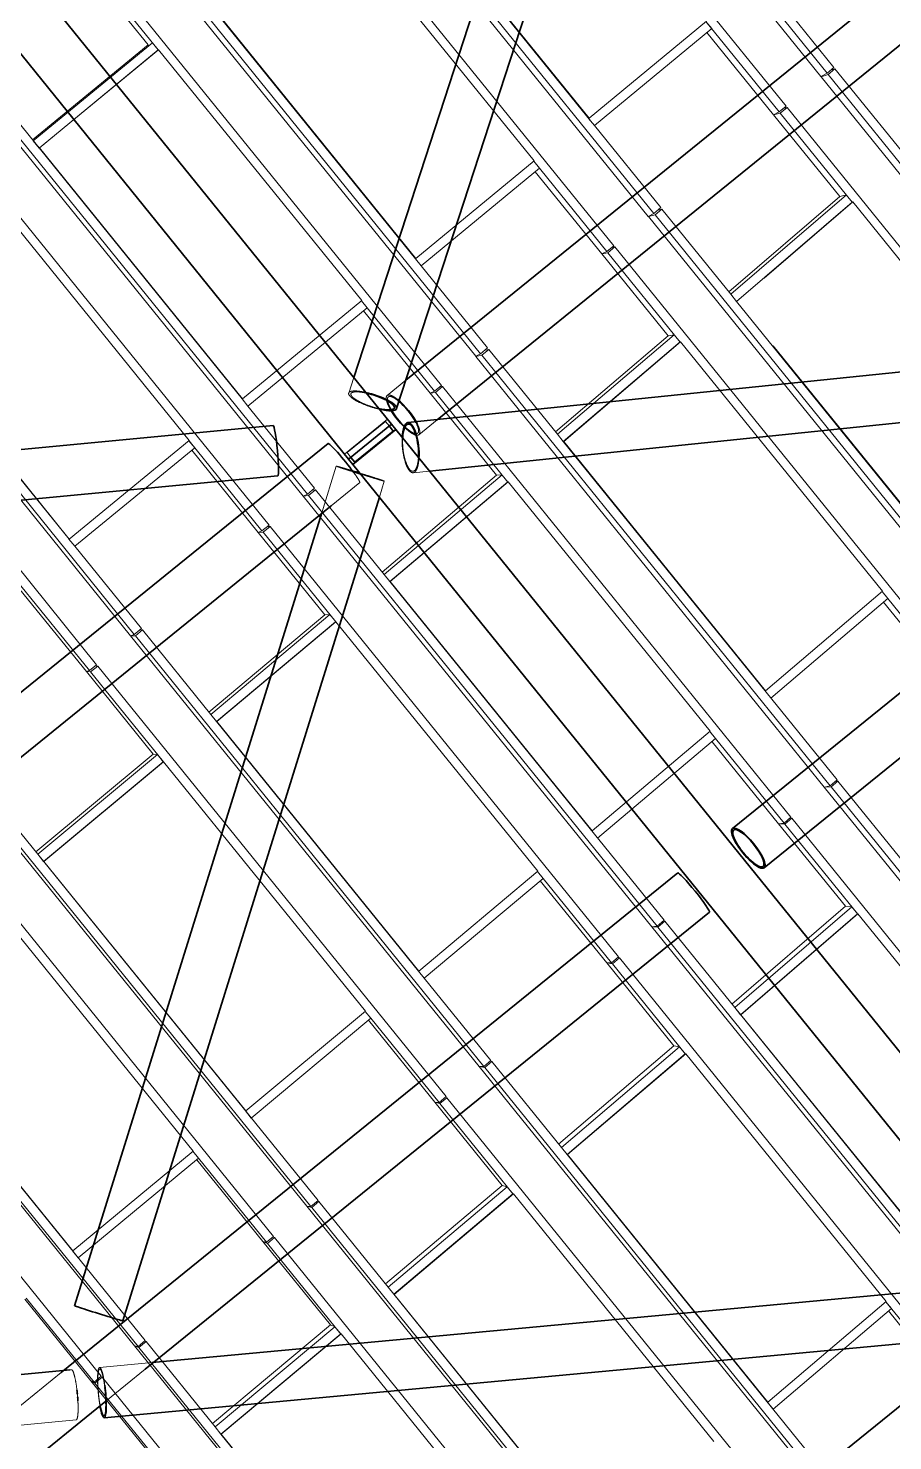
# Model space of a CAD drawing. Header units: millimetres. Extents: x 834681283 to 835686922, y 817551134 to 819407044.
# Drawn here: x 835582955 to 835587639, y 818159200 to 818166849 of the extents above; entities that cross this region are included whole.
import ezdxf

# ---------------------------------------------------------------- set-up
doc = ezdxf.new("R2010")
doc.units = ezdxf.units.MM
doc.header["$LTSCALE"] = 1200
doc.header["$MEASUREMENT"] = 0
doc.linetypes.add('P01-MAGP-P-RF$0$P01_MS_01_N1-FloorPlan-PART2OFUPPERROOFSETTINGOUT$0$BH DASHED2', pattern=[3, 2, -1])
doc.linetypes.add('P01-MAGP-P-RF$0$PHANTOM', pattern=[2.5, 1.25, -0.25, 0.25, -0.25, 0.25, -0.25])
for name, color, linetype, lineweight in [('P01-MAGP-P-RF$0$MMH053__', 253, 'P01-MAGP-P-RF$0$PHANTOM', 40), ('P01-MAGP-P-RF$0$P01_MS_01_N1-FloorPlan-PART2OFUPPERROOFSETTINGOUT$0$S-BEAM', 253, 'Continuous', 35), ('P01-MAGP-P-RF$0$P01_MS_01_N1-FloorPlan-PART2OFUPPERROOFSETTINGOUT$0$S-BEAM-HIDN', 253, 'P01-MAGP-P-RF$0$P01_MS_01_N1-FloorPlan-PART2OFUPPERROOFSETTINGOUT$0$BH DASHED2', 18), ('P01-MAGP-P-RF$0$ROOF MESH HALF TONE$0$A-GLAZ', 253, 'Continuous', 9), ('P01-MAGP-P-RF$0$ROOF MESH HALF TONE$0$A-MASS', 253, 'Continuous', 9)]:
    doc.layers.add(name, color=color, linetype=linetype, lineweight=lineweight)

# ---------------------------------------------------------------- blocks, each defined once
blk = doc.blocks.new('P01-MAGP-P-RF$0$P01_MS_01_N1-FloorPlan-PART2OFUPPERROOFSETTINGOUT$0$Circular Hollow Sections - CHS273x12_5_PSB101-8477646-PART 2 OF  UPPER ROOF SETTING OUT')
at = {"layer": 'P01-MAGP-P-RF$0$P01_MS_01_N1-FloorPlan-PART2OFUPPERROOFSETTINGOUT$0$S-BEAM'}
for p, q in [((54815.1, 49333.6), (50407.4, 49221.5)), ((50414.3, 48948.6), (54822.1, 49060.7))]:
    blk.add_line(p, q, dxfattribs=at)
for centre, major_axis, start_param, end_param in [((54818.6, 49197.2), (-3.5, 136.5), 3.141593, 6.283185), ((50410.8, 49085), (-3.5, 136.5), 0, 3.141593), ((50410.8, 49085), (-3.2, 124), 0, 3.141593), ((50410.8, 49085), (-3.5, 136.5), 3.141593, 6.283185), ((50410.8, 49085), (-3.2, 124), 3.141593, 6.283185)]:
    blk.add_ellipse(centre, major_axis=major_axis, ratio=0.076023, start_param=start_param, end_param=end_param, dxfattribs=at)
blk = doc.blocks.new('P01-MAGP-P-RF$0$P01_MS_01_N1-FloorPlan-PART2OFUPPERROOFSETTINGOUT$0$Circular Hollow Sections - CHS273x16_PSB98-8450862-PART 2 OF  UPPER ROOF SETTING OUT')
at = {"layer": 'P01-MAGP-P-RF$0$P01_MS_01_N1-FloorPlan-PART2OFUPPERROOFSETTINGOUT$0$S-BEAM'}
for p, q in [((55104.7, 49216.1), (48037.2, 44267.4)), ((48193.8, 44043.7), (55098.2, 48878.3))]:
    blk.add_line(p, q, dxfattribs=at)
blk.add_ellipse((55183, 49104.3), major_axis=(-78.3, 111.8), ratio=0.079195, start_param=4.163943, end_param=6.283185, dxfattribs=at)
at = {"layer": 'P01-MAGP-P-RF$0$P01_MS_01_N1-FloorPlan-PART2OFUPPERROOFSETTINGOUT$0$S-BEAM-HIDN'}
blk.add_line((55098.3, 48878.3), (55261.3, 48992.5), dxfattribs=at)
blk.add_ellipse((55183, 49104.3), major_axis=(-78.3, 111.8), ratio=0.079195, start_param=3.141593, end_param=4.163578, dxfattribs=at)
blk = doc.blocks.new('P01-MAGP-P-RF$0$P01_MS_01_N1-FloorPlan-PART2OFUPPERROOFSETTINGOUT$0$Circular Hollow Sections - CHS273x16_PSB98-8451929-PART 2 OF  UPPER ROOF SETTING OUT')
at = {"layer": 'P01-MAGP-P-RF$0$P01_MS_01_N1-FloorPlan-PART2OFUPPERROOFSETTINGOUT$0$S-BEAM'}
for p, q in [((62229.5, 54204.9), (55549.6, 49527.6)), ((55703.9, 49302.4), (62386.1, 53981.3))]:
    blk.add_line(p, q, dxfattribs=at)
for major_axis, start_param, end_param in [((-78.3, 111.8), 4.051151, 5.368345), ((-72.6, 103.6), 4.051348, 5.368582), ((-78.3, 111.8), 1.122116, 1.975524), ((-72.6, 103.6), 1.101215, 2.000221), ((-72.6, 103.6), 2.705646, 2.827433), ((-78.3, 111.8), 2.694607, 2.778688)]:
    blk.add_ellipse((55520.8, 49340.8), major_axis=major_axis, ratio=0.283925, start_param=start_param, end_param=end_param, dxfattribs=at)
at = {"layer": 'P01-MAGP-P-RF$0$P01_MS_01_N1-FloorPlan-PART2OFUPPERROOFSETTINGOUT$0$S-BEAM-HIDN'}
for p, q in [((55549.6, 49527.6), (55442.5, 49452.6)), ((55599.1, 49229), (55703.9, 49302.4))]:
    blk.add_line(p, q, dxfattribs=at)
for major_axis, start_param, end_param in [((-78.3, 111.8), 0, 1.121751), ((-72.6, 103.6), 0, 1.100821), ((-78.3, 111.8), 5.368709, 6.283185), ((-72.6, 103.6), 5.368975, 6.283185), ((-78.3, 111.8), 1.975889, 2.694242), ((-72.6, 103.6), 2.000614, 2.705252), ((-72.6, 103.6), 3.141593, 4.050954), ((-78.3, 111.8), 3.141593, 4.050786), ((-72.6, 103.6), 2.827433, 3.141593), ((-78.3, 111.8), 2.779052, 3.141593)]:
    blk.add_ellipse((55520.8, 49340.8), major_axis=major_axis, ratio=0.283925, start_param=start_param, end_param=end_param, dxfattribs=at)
blk = doc.blocks.new('P01-MAGP-P-RF$0$P01_MS_01_N1-FloorPlan-PART2OFUPPERROOFSETTINGOUT$0$Circular Hollow Sections - CHS273x10_PSB97-8450861-PART 2 OF  UPPER ROOF SETTING OUT')
at = {"layer": 'P01-MAGP-P-RF$0$P01_MS_01_N1-FloorPlan-PART2OFUPPERROOFSETTINGOUT$0$S-BEAM'}
blk.add_line((58307.1, 44133.8), (51728.5, 39527.4), dxfattribs=at)
blk = doc.blocks.new('P01-MAGP-P-RF$0$P01_MS_01_N1-FloorPlan-PART2OFUPPERROOFSETTINGOUT$0$Circular Hollow Sections - CHS273x8_PSB100-8476938-PART 2 OF  UPPER ROOF SETTING OUT')
at = {"layer": 'P01-MAGP-P-RF$0$P01_MS_01_N1-FloorPlan-PART2OFUPPERROOFSETTINGOUT$0$S-BEAM'}
blk.add_line((53359.6, 44309.4), (48436.4, 44194.7), dxfattribs=at)
for start_param, end_param in [(4.723054, 4.880209), (4.462225, 4.621205)]:
    blk.add_ellipse((53371.8, 44173.2), major_axis=(-3.2, 136.5), ratio=0.143293, start_param=start_param, end_param=end_param, dxfattribs=at)
at = {"layer": 'P01-MAGP-P-RF$0$P01_MS_01_N1-FloorPlan-PART2OFUPPERROOFSETTINGOUT$0$S-BEAM-HIDN'}
for p, q in [((53368.6, 44309.6), (53359.7, 44309.4)), ((52978.3, 44027.4), (53375, 44036.7))]:
    blk.add_line(p, q, dxfattribs=at)
for start_param, end_param in [(4.880574, 6.283185), (3.141593, 4.461861), (4.621569, 4.722689)]:
    blk.add_ellipse((53371.8, 44173.2), major_axis=(-3.2, 136.5), ratio=0.143293, start_param=start_param, end_param=end_param, dxfattribs=at)
blk = doc.blocks.new('P01-MAGP-P-RF$0$P01_MS_01_N1-FloorPlan-PART2OFUPPERROOFSETTINGOUT$0$Circular Hollow Sections - CHS273x10_PSB97-8450650-PART 2 OF  UPPER ROOF SETTING OUT')
at = {"layer": 'P01-MAGP-P-RF$0$P01_MS_01_N1-FloorPlan-PART2OFUPPERROOFSETTINGOUT$0$S-BEAM'}
for p, q in [((56832.6, 46763.7), (53311.8, 44298.4)), ((53767.7, 44284.3), (56989.2, 46540)), ((49904.9, 41579.5), (53542.8, 44126.9))]:
    blk.add_line(p, q, dxfattribs=at)
blk.add_ellipse((56910.9, 46651.9), major_axis=(-78.3, 111.8), ratio=0.081121, start_param=3.141593, end_param=6.283185, dxfattribs=at)
at = {"layer": 'P01-MAGP-P-RF$0$P01_MS_01_N1-FloorPlan-PART2OFUPPERROOFSETTINGOUT$0$S-BEAM-HIDN'}
for p, q in [((53311.8, 44298.4), (52929.5, 44030.6)), ((53542.9, 44126.9), (53767.7, 44284.3))]:
    blk.add_line(p, q, dxfattribs=at)
blk = doc.blocks.new('P01-MAGP-P-RF$0$P01_MS_01_N1-FloorPlan-PART2OFUPPERROOFSETTINGOUT$0$Circular Hollow Sections - CHS273x10_PSB97-8451983-PART 2 OF  UPPER ROOF SETTING OUT')
at = {"layer": 'P01-MAGP-P-RF$0$P01_MS_01_N1-FloorPlan-PART2OFUPPERROOFSETTINGOUT$0$S-BEAM'}
for p, q in [((60897.6, 49610), (57145.1, 46982.4)), ((57301.6, 46758.8), (60938.8, 49305.6))]:
    blk.add_line(p, q, dxfattribs=at)
for major_axis, start_param, end_param in [((-78.3, 111.8), 0, 3.141593), ((-72.6, 103.6), 0, 3.141593), ((-78.3, 111.8), 3.141593, 6.283185), ((-72.6, 103.6), 3.141593, 6.283185)]:
    blk.add_ellipse((57223.3, 46870.6), major_axis=major_axis, ratio=0.28417, start_param=start_param, end_param=end_param, dxfattribs=at)
blk = doc.blocks.new('P01-MAGP-P-RF$0$P01_MS_01_N1-FloorPlan-PART2OFUPPERROOFSETTINGOUT$0$Circular Hollow Sections - CHS273x8_PSB100-8483154-PART 2 OF  UPPER ROOF SETTING OUT')
at = {"layer": 'P01-MAGP-P-RF$0$P01_MS_01_N1-FloorPlan-PART2OFUPPERROOFSETTINGOUT$0$S-BEAM'}
for p, q in [((60227.1, 49452.6), (55544.9, 49298.5)), ((55642.6, 49028.6), (60236.1, 49179.8))]:
    blk.add_line(p, q, dxfattribs=at)
for major_axis, start_param, end_param in [((-4.5, 136.4), 0, 1.113717), ((-4.2, 128.4), 0, 1.114038), ((-4.5, 136.4), 4.250792, 6.283185), ((-4.2, 128.4), 4.250858, 6.283185)]:
    blk.add_ellipse((55549.4, 49162.1), major_axis=major_axis, ratio=0.322384, start_param=start_param, end_param=end_param, dxfattribs=at)
at = {"layer": 'P01-MAGP-P-RF$0$P01_MS_01_N1-FloorPlan-PART2OFUPPERROOFSETTINGOUT$0$S-BEAM-HIDN'}
blk.add_line((55553.9, 49025.7), (55642.6, 49028.6), dxfattribs=at)
for major_axis, start_param, end_param in [((-4.5, 136.4), 1.114081, 3.141593), ((-4.2, 128.4), 1.114426, 3.141593), ((-4.2, 128.4), 3.141593, 4.250471), ((-4.5, 136.4), 3.141593, 4.250427)]:
    blk.add_ellipse((55549.4, 49162.1), major_axis=major_axis, ratio=0.322384, start_param=start_param, end_param=end_param, dxfattribs=at)
blk = doc.blocks.new('P01-MAGP-P-RF$0$P01_MS_01_N1-FloorPlan-PART2OFUPPERROOFSETTINGOUT$0$Circular Hollow Sections - CHS273x12_5_PSB101-8482878-PART 2 OF  UPPER ROOF SETTING OUT')
at = {"layer": 'P01-MAGP-P-RF$0$P01_MS_01_N1-FloorPlan-PART2OFUPPERROOFSETTINGOUT$0$S-BEAM'}
for p, q in [((56989.9, 53814.6), (55268.8, 49562.5)), ((55488.7, 49378.1), (57242.9, 53712.2))]:
    blk.add_line(p, q, dxfattribs=at)
for centre, major_axis, start_param, end_param in [((57116.4, 53763.4), (-126.5, 51.2), 3.141593, 6.283185), ((55362.1, 49429.3), (-126.5, 51.2), 3.141593, 5.08466), ((55362.1, 49429.3), (-114.9, 46.5), 3.141593, 5.085587), ((55362.1, 49429.3), (-114.9, 46.5), 1.942709, 3.141593), ((55362.1, 49429.3), (-126.5, 51.2), 1.941902, 3.141593)]:
    blk.add_ellipse(centre, major_axis=major_axis, ratio=0.253074, start_param=start_param, end_param=end_param, dxfattribs=at)
at = {"layer": 'P01-MAGP-P-RF$0$P01_MS_01_N1-FloorPlan-PART2OFUPPERROOFSETTINGOUT$0$S-BEAM-HIDN'}
blk.add_line((55268.8, 49562.4), (55235.6, 49480.5), dxfattribs=at)
for major_axis, start_param, end_param in [((-126.5, 51.2), 5.085025, 6.283185), ((-114.9, 46.5), 5.085989, 6.283185), ((-126.5, 51.2), 0, 1.941537), ((-114.9, 46.5), 0, 1.942308)]:
    blk.add_ellipse((55362.1, 49429.3), major_axis=major_axis, ratio=0.253074, start_param=start_param, end_param=end_param, dxfattribs=at)
blk = doc.blocks.new('P01-MAGP-P-RF$0$P01_MS_01_N1-FloorPlan-PART2OFUPPERROOFSETTINGOUT$0$Circular Hollow Sections - CHS273x8_PSB100-8476592-PART 2 OF  UPPER ROOF SETTING OUT')
at = {"layer": 'P01-MAGP-P-RF$0$P01_MS_01_N1-FloorPlan-PART2OFUPPERROOFSETTINGOUT$0$S-BEAM'}
for p, q in [((53663.7, 44554.4), (55361.9, 48906.5)), ((55044.5, 48844.2), (53409.4, 44653.6))]:
    blk.add_line(p, q, dxfattribs=at)
for centre, major_axis, start_param, end_param in [((55267.8, 49040.8), (-127.2, 49.6), 4.730959, 5.049983), ((55267.8, 49040.8), (-119.7, 46.7), 4.731285, 5.070413), ((55267.8, 49040.8), (-127.2, 49.6), 1.268016, 1.591415), ((55267.8, 49040.8), (-119.7, 46.7), 1.256637, 1.591889), ((53536.6, 44604), (-127.2, 49.6), 0, 3.141593)]:
    blk.add_ellipse(centre, major_axis=major_axis, ratio=0.01315, start_param=start_param, end_param=end_param, dxfattribs=at)
at = {"layer": 'P01-MAGP-P-RF$0$P01_MS_01_N1-FloorPlan-PART2OFUPPERROOFSETTINGOUT$0$S-BEAM-HIDN'}
for p, q in [((55140.6, 49090.4), (55044.5, 48844.2)), ((55361.9, 48906.5), (55394.9, 48991.2))]:
    blk.add_line(p, q, dxfattribs=at)
for major_axis, start_param, end_param in [((-127.2, 49.6), 0, 1.267652), ((-127.2, 49.6), 5.050348, 6.283185), ((-119.7, 46.7), 0, 1.256637), ((-119.7, 46.7), 5.070801, 6.283185), ((-127.2, 49.6), 3.141593, 4.730595), ((-119.7, 46.7), 3.141593, 4.730897), ((-119.7, 46.7), 1.592277, 3.141593), ((-127.2, 49.6), 1.591779, 3.141593)]:
    blk.add_ellipse((55267.8, 49040.8), major_axis=major_axis, ratio=0.01315, start_param=start_param, end_param=end_param, dxfattribs=at)
blk = doc.blocks.new('P01-MAGP-P-RF$0$P01_MS_01_N1-FloorPlan-PART2OFUPPERROOFSETTINGOUT$0$Circular Hollow Sections - CHS273x8_PSB100-8476622-PART 2 OF  UPPER ROOF SETTING OUT')
at = {"layer": 'P01-MAGP-P-RF$0$P01_MS_01_N1-FloorPlan-PART2OFUPPERROOFSETTINGOUT$0$S-BEAM'}
for p, q in [((58292, 44419.9), (53807.4, 44317.3)), ((53527.6, 44037.9), (58298.2, 44147))]:
    blk.add_line(p, q, dxfattribs=at)
for major_axis, start_param, end_param in [((-3.1, 136.5), 3.141593, 4.997942), ((-2.9, 128.5), 3.141593, 4.922862), ((-3.1, 136.5), 2.121168, 3.141593), ((-2.9, 128.5), 2.14928, 3.141593)]:
    blk.add_ellipse((53524.4, 44174.3), major_axis=major_axis, ratio=0.146552, start_param=start_param, end_param=end_param, dxfattribs=at)
at = {"layer": 'P01-MAGP-P-RF$0$P01_MS_01_N1-FloorPlan-PART2OFUPPERROOFSETTINGOUT$0$S-BEAM-HIDN'}
blk.add_line((53807.3, 44317.3), (53521.3, 44310.8), dxfattribs=at)
for major_axis, start_param, end_param in [((-3.1, 136.5), 0, 2.120803), ((-2.9, 128.5), 0, 2.148892), ((-3.1, 136.5), 4.998307, 6.283185), ((-2.9, 128.5), 4.923249, 6.283185)]:
    blk.add_ellipse((53524.4, 44174.3), major_axis=major_axis, ratio=0.146552, start_param=start_param, end_param=end_param, dxfattribs=at)
blk = doc.blocks.new('P01-MAGP-P-RF$0$P01_MS_01_N1-FloorPlan-PART2OFUPPERROOFSETTINGOUT$0$_Square Hollow Sections - SHS200x200x10_PSB84-8476246-PART 2 OF  UPPER ROOF SETTING OUT')
at = {"layer": 'P01-MAGP-P-RF$0$P01_MS_01_N1-FloorPlan-PART2OFUPPERROOFSETTINGOUT$0$S-BEAM'}
for p, q in [((58618, 44150.7), (56881.4, 39682.7)), ((58622, 44161), (58618, 44150.7)), ((58618, 44150.7), (58719.6, 44111.2)), ((58708.2, 44127.5), (58622, 44161)), ((58627.5, 44147.6), (58631.1, 44156.9)), ((58719, 44112), (58627.5, 44147.6)), ((58631.1, 44156.9), (58708.7, 44126.7)), ((57067.8, 39610.2), (58782.4, 44021.6)), ((57067.8, 39610.2), (56881.4, 39682.7))]:
    blk.add_line(p, q, dxfattribs=at)
at = {"layer": 'P01-MAGP-P-RF$0$P01_MS_01_N1-FloorPlan-PART2OFUPPERROOFSETTINGOUT$0$S-BEAM-HIDN'}
for p, q in [((58808.4, 44088.6), (58708.2, 44127.5)), ((58708.8, 44126.7), (58798.9, 44091.7)), ((58795.3, 44082.4), (58719.1, 44112)), ((58719.6, 44111.2), (58804.4, 44078.3)), ((58782.4, 44021.6), (58804.4, 44078.3)), ((58798.9, 44091.7), (58795.3, 44082.4)), ((58804.4, 44078.3), (58808.4, 44088.6))]:
    blk.add_line(p, q, dxfattribs=at)
blk = doc.blocks.new('P01-MAGP-P-RF$0$ROOF MESH HALF TONE')
at = {"layer": 'P01-MAGP-P-RF$0$ROOF MESH HALF TONE$0$A-GLAZ', "lineweight": 5}
for p, q in [((56187.1, 53468.9), (57907.4, 51011.3)), ((57941.8, 51028.3), (56221.4, 53485.9)), ((57980.9, 51056.4), (56260.5, 53513.9)), ((57707.4, 50865.3), (55986.4, 53322.7)), ((55201.1, 52778.6), (56921.6, 50321.1)), ((56952.8, 50335.6), (55232.3, 52793.1)), ((56653, 50848.3), (55271.7, 52821.4)), ((56723.8, 50176.3), (55002.9, 52633.7)), ((56638.5, 50874.1), (55635.9, 52306.3)), ((54215.3, 52088.4), (55935.8, 49630.9)), ((55963.6, 49642.9), (54243.1, 52100.3)), ((55646.7, 50180.7), (54282.8, 52128.8)), ((55322.3, 52096.9), (56325.1, 50664.8)), ((55739.7, 49487), (54018.9, 51944.4)), ((54283.1, 51437.6), (53954.7, 51906.6)), ((54336.2, 51405.5), (53978.8, 51915.9)), ((55649.1, 50181.7), (54646.4, 51613.9)), ((53229.8, 51398.4), (54950.4, 48940.9)), ((54974.5, 48950.2), (53253.9, 51407.7)), ((54657.6, 49488.6), (53294, 51436.2)), ((54283.1, 51437.6), (53622.5, 50966.9)), ((53626.3, 50961.7), (54307.3, 51446.9)), ((53654.9, 50920.7), (54335.9, 51406)), ((54335.9, 51406), (53654.9, 50920.7)), ((53657, 50921.5), (54337.9, 51406.8)), ((54335.9, 51406), (54307.3, 51446.9)), ((54335.9, 51406), (54337.9, 51406.8)), ((54337.9, 51406.8), (55340.7, 49974.7)), ((57309.1, 51354.6), (56638.5, 50874.1)), ((57335, 51312.4), (57306.6, 51352.8)), ((57668, 50837), (57306.7, 51352.9)), ((54755.2, 48797.4), (53034.4, 51254.9)), ((56664.4, 50831.9), (57335, 51312.4)), ((57636.9, 50822.4), (57307.5, 51292.7)), ((57907.4, 51011.3), (57941.8, 51028.3)), ((57947.5, 51019), (57907.9, 51010.3)), ((57941.8, 51028.3), (57980.9, 51056.4)), ((57986, 51047.9), (57947.5, 51019)), ((59668.1, 48561.6), (57947.5, 51019)), ((57961.6, 51042.6), (57986, 51047.9)), ((59352.4, 49096.5), (57986, 51047.9)), ((53626.3, 50961.7), (53654.9, 50920.7)), ((57907.9, 51010.3), (57912.6, 51013.9)), ((57907.9, 51010.3), (59628.5, 48552.9)), ((53657, 50921.5), (53654.9, 50920.7)), ((54659.6, 49489.4), (53657, 50921.5)), ((56635.8, 50872.8), (56664.4, 50831.9)), ((56638.5, 50874.1), (56635.9, 50872.9)), ((57668, 50837), (57707.4, 50865.3)), ((56992.2, 50363.9), (56664.5, 50831.9)), ((57636.9, 50822.4), (57668, 50837)), ((57673.5, 50828.9), (57637, 50822.5)), ((57963.6, 50356.1), (57637, 50822.5)), ((57712.4, 50857.9), (57673.5, 50828.9)), ((58029.4, 50320.6), (57673.5, 50828.9)), ((57692.2, 50854.4), (57712.4, 50857.9)), ((59433.1, 48400.4), (57712.4, 50857.9)), ((53985.9, 48257.9), (52265.3, 50715.4)), ((53668.9, 48796.9), (52305.6, 50744)), ((53353.3, 50716.4), (54356, 49284.4)), ((52244.7, 50708.7), (53965.3, 48251.3)), ((56325.1, 50664.8), (55649.1, 50181.7)), ((56351.3, 50622.9), (56323, 50663.3)), ((56684.1, 50147.9), (56323.1, 50663.4)), ((53770.5, 48107.8), (52049.8, 50565.2)), ((55675.3, 50139.7), (56351.3, 50622.9)), ((56656.3, 50135.9), (56327.3, 50605.7)), ((56921.6, 50321.1), (56952.8, 50335.6)), ((56952.8, 50335.6), (56992.2, 50363.9)), ((56997.4, 50355.6), (56958.5, 50326.6)), ((56975.2, 50351.7), (56997.4, 50355.6)), ((57337.5, 49869.8), (56997.4, 50355.6)), ((57963.6, 50356.1), (57328, 49883.5)), ((57337.5, 49869.8), (58000, 50362.5)), ((58000, 50362.5), (57963.6, 50356.1)), ((56958.5, 50326.6), (56922, 50320.2)), ((56922, 50320.2), (56925.6, 50322.9)), ((56922, 50320.2), (58642.7, 47862.8)), ((58679.2, 47869.1), (56958.5, 50326.6)), ((57366, 49829.2), (58028.5, 50321.8)), ((58028.5, 50321.8), (57366, 49829.2)), ((57523.7, 49944.6), (58031.7, 50322.3)), ((58028.5, 50321.8), (58031.7, 50322.3)), ((58031.7, 50322.3), (59028.7, 48898.4)), ((53670.6, 48797.5), (52668, 50229.5)), ((55649.1, 50181.7), (55646.7, 50180.7)), ((55646.7, 50180.7), (55675.3, 50139.7)), ((56684.1, 50147.9), (56723.8, 50176.3)), ((56003.4, 49671.3), (55675.4, 50139.8)), ((56656.3, 50135.9), (56684.1, 50147.9)), ((56689.5, 50139.8), (56656.4, 50135.9)), ((56983.8, 49668.3), (56656.4, 50135.9)), ((56728.9, 50168.8), (56689.5, 50139.8)), ((57046.2, 49630.3), (56689.5, 50139.8)), ((56710.3, 50166.7), (56728.9, 50168.8)), ((58449.5, 47711.4), (56728.9, 50168.8)), ((55340.7, 49974.7), (54659.6, 49489.4)), ((55367.3, 49933), (55338.9, 49973.5)), ((55699.7, 49458.4), (55339, 49973.5)), ((54686.2, 49447.7), (55367.3, 49933)), ((55675.5, 49449.1), (55346.9, 49918.5)), ((57337.5, 49869.8), (57366, 49829.2)), ((57369.2, 49829.7), (57366, 49829.2)), ((58718.2, 47898.1), (57366, 49829.2)), ((57366, 49829.2), (58363.1, 48405.3)), ((55935.8, 49630.9), (55963.6, 49642.9)), ((55963.6, 49642.9), (56003.4, 49671.3)), ((56008.6, 49663.2), (55969.3, 49634.1)), ((55988.7, 49660.8), (56008.6, 49663.2)), ((56347.9, 49178.6), (56008.6, 49663.2)), ((56983.8, 49668.3), (56338.4, 49192.2)), ((56347.9, 49178.6), (57016.9, 49672.2)), ((57016.9, 49672.2), (56983.8, 49668.3)), ((55969.3, 49634.1), (55936.2, 49630.2)), ((55936.2, 49630.2), (55938.9, 49632.2)), ((55936.2, 49630.2), (57657, 47172.7)), ((57690.1, 47176.6), (55969.3, 49634.1)), ((56376.4, 49137.9), (57045.4, 49631.5)), ((57045.4, 49631.5), (56376.4, 49137.9)), ((56379.3, 49138.3), (57048.3, 49631.8)), ((57045.4, 49631.5), (57048.3, 49631.8)), ((57048.3, 49631.8), (58045.3, 48207.9)), ((58366.2, 48405.8), (57547, 49575.8)), ((54657.5, 49488.6), (54686.2, 49447.7)), ((54659.6, 49489.4), (54657.6, 49488.6)), ((55699.7, 49458.4), (55739.7, 49487)), ((55014.6, 48978.7), (54686.2, 49447.7)), ((55675.5, 49449.1), (55699.7, 49458.4)), ((55705.1, 49450.4), (55675.6, 49449.1)), ((56003.9, 48980.3), (55675.6, 49449.1)), ((55744.9, 49479.5), (55705.1, 49450.4)), ((56062.7, 48939.7), (55705.1, 49450.4)), ((55728.2, 49478.8), (55744.9, 49479.5)), ((57465.5, 47022.1), (55744.9, 49479.5)), ((54356, 49284.4), (53670.6, 48797.5)), ((54382.9, 49242.9), (54354.5, 49283.4)), ((54714.9, 48768.8), (54354.6, 49283.4)), ((53697.5, 48756), (54382.9, 49242.9)), ((54694.4, 48762.1), (54366, 49231)), ((56347.9, 49178.6), (56376.4, 49137.9)), ((56379.3, 49138.3), (56376.4, 49137.9)), ((57729.5, 47205.7), (56376.4, 49137.9)), ((56376.4, 49137.9), (57373.5, 47714)), ((57376.3, 47714.4), (56379.3, 49138.3)), ((54950.4, 48940.9), (54974.5, 48950.2)), ((54974.5, 48950.2), (55014.6, 48978.7)), ((55019.8, 48970.8), (54980.1, 48941.7)), ((55002.3, 48970), (55019.8, 48970.8)), ((55358.2, 48487.5), (55019.8, 48970.8)), ((56003.9, 48980.3), (55348.8, 48501)), ((55358.2, 48487.5), (56033.4, 48981.5)), ((56033.4, 48981.5), (56003.9, 48980.3)), ((54980.1, 48941.7), (54950.6, 48940.4)), ((54950.6, 48940.4), (56671.5, 46482.9)), ((56701, 46484.2), (54980.1, 48941.7)), ((55386.7, 48446.8), (56061.9, 48940.9)), ((56061.9, 48940.9), (55386.7, 48446.9)), ((55389.2, 48447), (56064.5, 48941)), ((56061.9, 48940.9), (56064.5, 48941)), ((56064.5, 48941), (57061.5, 47517)), ((53670.6, 48797.5), (53668.9, 48796.9)), ((54714.9, 48768.8), (54755.2, 48797.4)), ((53668.8, 48796.9), (53697.5, 48756)), ((54026.2, 48286.6), (53697.5, 48756)), ((54694.4, 48762.1), (54714.9, 48768.8)), ((55023.6, 48292), (54694.4, 48762.1)), ((54720.4, 48760.9), (54694.4, 48762.1)), ((54760.4, 48789.9), (54720.4, 48760.9)), ((55078.8, 48248.9), (54720.4, 48760.9)), ((54745.7, 48790.6), (54760.4, 48789.9)), ((56481, 46332.5), (54760.4, 48789.9)), ((53730, 48079.1), (53370, 48593.2)), ((53712.7, 48074.7), (53384.7, 48543.2)), ((55358.2, 48487.5), (55386.7, 48446.8)), ((55389.2, 48447), (55386.7, 48446.9)), ((56740.7, 46513.3), (55386.7, 48446.8)), ((55386.7, 48446.8), (56383.8, 47022.9)), ((56386.4, 47023), (55389.2, 48447)), ((53985.9, 48257.9), (54026.2, 48286.6)), ((54031.5, 48278.7), (53991.5, 48249.7)), ((54016.2, 48279.4), (54031.5, 48278.7)), ((54369, 47796.8), (54031.5, 48278.7)), ((55023.6, 48292), (54359.7, 47810.1)), ((54369, 47796.8), (55049.5, 48290.7)), ((55049.5, 48290.7), (55023.6, 48292)), ((55053.4, 48285.1), (55049.5, 48290.7)), ((53965.3, 48251.3), (53985.9, 48257.9)), ((53965.5, 48250.9), (55686.4, 45793.3)), ((53991.5, 48249.7), (53965.5, 48250.9)), ((55712.4, 45792.1), (53991.5, 48249.7)), ((54397.4, 47756.1), (55078, 48250.1)), ((55078, 48250.1), (54397.5, 47756.1)), ((54399.7, 47756), (55080.3, 48250)), ((55078, 48250.1), (55080.3, 48250)), ((55080.3, 48250), (56077.3, 46825.9)), ((58045.3, 48207.9), (57376.3, 47714.4)), ((58410.2, 47682.4), (58043.3, 48206.4)), ((57402, 47673.3), (58071, 48166.9)), ((58377, 47678.5), (58047.3, 48149.4)), ((53712.7, 48074.7), (53730, 48079.1)), ((54042.7, 47603.5), (53712.8, 48074.7)), ((53735.5, 48071.2), (53712.8, 48074.7)), ((53730, 48079.1), (53770.5, 48107.8)), ((53775.8, 48100.2), (53735.5, 48071.2)), ((54094.7, 47558.2), (53735.5, 48071.2)), ((53762.8, 48102.2), (53775.8, 48100.2)), ((55496.4, 45642.9), (53775.8, 48100.2)), ((54369, 47796.8), (54397.4, 47756.1)), ((55394.7, 46332.1), (54397.5, 47756.1)), ((54399.7, 47756), (54397.5, 47756.1)), ((54397.5, 47756.1), (55394.7, 46332)), ((55396.9, 46331.9), (54399.7, 47756)), ((57376.3, 47714.4), (57373.5, 47714)), ((53380.6, 47106.5), (53044, 47587.3)), ((54042.7, 47603.5), (53371.4, 47119.7)), ((53380.6, 47106.5), (54065.4, 47600)), ((54065.4, 47600), (54042.7, 47603.5)), ((54093.9, 47559.3), (54065.4, 47600)), ((52981, 47561.7), (54701.9, 45104.1)), ((54724.6, 45100.7), (53003.7, 47558.2)), ((53409, 47065.8), (54093.9, 47559.3)), ((54093.9, 47559.3), (53409.1, 47065.8)), ((53411, 47065.5), (54095.8, 47559)), ((54093.9, 47559.3), (54095.8, 47559)), ((54095.8, 47559), (55093, 46134.9)), ((57061.5, 47517), (56386.4, 47023)), ((57087.5, 47476.2), (57059.8, 47515.8)), ((57068.7, 47503), (57059.8, 47515.7)), ((56412.4, 46982.2), (57087.5, 47476.2)), ((57396.2, 46991.7), (57068.7, 47459.5)), ((57425.8, 46993), (57087.4, 47476.2)), ((54511.6, 44953.2), (52791, 47410.5)), ((57690.1, 47176.6), (57729.5, 47205.7)), ((57733.4, 47199.7), (57694.4, 47170.2)), ((57722.2, 47200.3), (57733.4, 47199.7)), ((58079.7, 46705.2), (57733.4, 47199.7)), ((57657, 47172.7), (57690.1, 47176.6)), ((57657.1, 47172.4), (59378.2, 44714.7)), ((57694.4, 47170.2), (57657.1, 47172.4)), ((59415.5, 44712.5), (57694.4, 47170.2)), ((53380.6, 47106.5), (53409, 47065.8)), ((54764.8, 45129.7), (53380.6, 47106.5)), ((53411, 47065.5), (53409.1, 47065.8)), ((54408.3, 45641.4), (53411, 47065.5)), ((56386.4, 47023), (56383.8, 47022.9)), ((57396.2, 46991.7), (57425.8, 46993)), ((57726.4, 46520.3), (57396.5, 46991.6)), ((57430.3, 46986.8), (57396.5, 46991.6)), ((57425.8, 46993), (57465.5, 47022.1)), ((57469.7, 47016.3), (57430.3, 46986.8)), ((57789.7, 46473.5), (57430.3, 46986.8)), ((57459.5, 47017.7), (57469.7, 47016.3)), ((59190, 44559.1), (57469.7, 47016.3)), ((51996.9, 46872.8), (53717.7, 44415.3)), ((53737.5, 44409.7), (52016.6, 46867.3)), ((53111.3, 46868.2), (54108.5, 45444)), ((56077.3, 46825.9), (55396.9, 46331.9)), ((56441, 46303.5), (56075.9, 46824.9)), ((56103.6, 46785.4), (56076, 46824.9)), ((55423.2, 46291.4), (56103.6, 46785.4)), ((56415, 46304.7), (56087, 46773.3)), ((53526.7, 44263.5), (51806.1, 46720.9)), ((56701, 46484.2), (56740.7, 46513.3)), ((56744.7, 46507.4), (56705.3, 46478)), ((56734.6, 46508.8), (56744.7, 46507.4)), ((57089.6, 46014.9), (56744.7, 46507.4)), ((57726.4, 46520.3), (57075.8, 46034.6)), ((57089.5, 46014.9), (57760.1, 46515.5)), ((57760.1, 46515.5), (57726.4, 46520.3)), ((57788.4, 46475.1), (57760.1, 46515.5)), ((56671.5, 46482.9), (56701, 46484.2)), ((56671.5, 46482.7), (58392.6, 44025.1)), ((56705.3, 46478), (56671.5, 46482.7)), ((58426.4, 44020.3), (56705.3, 46478)), ((57117.8, 45974.5), (57788.4, 46475.1)), ((57788.5, 46475.2), (57117.9, 45974.5)), ((57120.8, 45974.1), (57791.4, 46474.8)), ((57788.5, 46475.2), (57791.4, 46474.8)), ((57791.4, 46474.8), (58780.6, 45061.9)), ((53778, 44438.7), (52412.8, 46388.3)), ((53420.5, 44951.2), (52423.2, 46375.5)), ((55394.7, 46332), (55423.2, 46291.4)), ((55396.9, 46331.9), (55394.7, 46332)), ((55752.4, 45821.2), (55423.2, 46291.3)), ((56415, 46304.7), (56441, 46303.5)), ((56746.4, 45831.5), (56415.3, 46304.5)), ((56445.6, 46297.3), (56415.3, 46304.5)), ((56441, 46303.5), (56481, 46332.5)), ((56485.3, 46326.7), (56445.6, 46297.3)), ((56806.1, 45782.3), (56445.6, 46297.3)), ((56476, 46328.9), (56485.3, 46326.7)), ((58205.7, 43869.5), (56485.3, 46326.7)), ((55093, 46134.9), (54408.3, 45641.4)), ((55119.6, 46094.6), (55091.9, 46134.1)), ((54434.9, 45601), (55119.6, 46094.6)), ((55433.3, 45617.4), (55106, 46084.8)), ((55456.1, 45613.9), (55119.5, 46094.5)), ((57089.5, 46014.9), (57117.8, 45974.5)), ((58465.8, 44049.7), (57089.6, 46014.9)), ((57120.8, 45974.1), (57117.9, 45974.5)), ((58110.3, 44561.2), (57120.8, 45974.1)), ((55712.4, 45792.1), (55752.4, 45821.2)), ((55756.4, 45815.5), (55716.6, 45786.1)), ((55747.5, 45817.6), (55756.4, 45815.5)), ((56100, 45325), (55756.4, 45815.5)), ((56746.4, 45831.5), (56086.4, 45344.4)), ((56099.9, 45324.9), (56776.6, 45824.3)), ((56776.6, 45824.3), (56746.4, 45831.5)), ((56804.8, 45783.9), (56776.6, 45824.3)), ((55686.4, 45793.3), (55712.4, 45792.1)), ((55686.4, 45793.2), (57407.4, 43335.7)), ((55716.6, 45786.1), (55686.4, 45793.2)), ((57437.8, 43328.4), (55716.6, 45786.1)), ((56804.9, 45784), (56128.2, 45284.6)), ((56128.2, 45284.5), (56804.8, 45783.9)), ((56130.8, 45284), (56807.5, 45783.4)), ((56804.9, 45784), (56807.5, 45783.4)), ((56807.5, 45783.4), (57796.9, 44370.2)), ((54408.3, 45641.4), (54406.3, 45641.7)), ((54406.4, 45641.7), (54434.9, 45601)), ((55433.3, 45617.4), (55456.1, 45613.9)), ((55765.8, 45142.6), (55433.6, 45617.1)), ((55460.6, 45607.7), (55433.6, 45617.1)), ((55456.1, 45613.9), (55496.4, 45642.9)), ((55500.7, 45637), (55460.6, 45607.7)), ((55822.3, 45091.2), (55460.6, 45607.7)), ((55492.3, 45639.9), (55500.7, 45637)), ((57221.1, 43179.9), (55500.7, 45637)), ((54108.5, 45444), (53420.5, 44951.2)), ((54135.4, 45403.8), (54107.6, 45443.4)), ((54471.1, 44924.2), (54107.6, 45443.4)), ((53447.3, 44911), (54135.4, 45403.8)), ((54451.3, 44929.7), (54124.7, 45396.2)), ((56099.9, 45324.9), (56128.2, 45284.5)), ((56130.8, 45284), (56128.2, 45284.6)), ((56128.2, 45284.6), (57117.9, 43871.3)), ((57477.6, 43357.7), (56128.3, 45284.5)), ((57120.5, 43870.7), (56130.8, 45284)), ((54724.6, 45100.7), (54764.8, 45129.7)), ((54760.9, 45126.9), (54768.9, 45124.1)), ((55765.8, 45142.6), (55097.7, 44654.6)), ((55111.1, 44635.3), (55792.7, 45133.2)), ((55792.7, 45133.2), (55765.8, 45142.6)), ((55821, 45092.8), (55792.7, 45133.2)), ((54701.8, 45104.1), (56422.7, 42646.7)), ((54728.8, 45094.8), (54701.8, 45104.1)), ((54701.9, 45104.1), (54724.6, 45100.7)), ((54768.9, 45124.1), (54728.8, 45094.8)), ((56450, 42637.1), (54728.8, 45094.8)), ((55111.2, 44635.4), (54768.9, 45124.1)), ((55139.4, 44594.9), (55821, 45092.8)), ((55821.1, 45092.9), (55139.5, 44595)), ((55141.8, 44594.2), (55823.4, 45092.1)), ((55821.1, 45092.9), (55823.4, 45092.1)), ((55823.4, 45092.1), (56813, 43678.6)), ((53420.5, 44951.2), (53418.8, 44951.7)), ((53418.9, 44951.7), (53447.3, 44911)), ((54451.3, 44929.7), (54471.1, 44924.2)), ((54784.7, 44453.6), (54451.5, 44929.5)), ((54475.6, 44918.1), (54451.5, 44929.5)), ((54471.1, 44924.2), (54511.6, 44953.2)), ((54516, 44947.3), (54475.6, 44918.1)), ((54838.2, 44400.3), (54475.6, 44918.1)), ((54508.4, 44950.9), (54516, 44947.3)), ((56236.3, 42490.2), (54516, 44947.3)), ((53469, 44241.9), (53143, 44707.5)), ((53486.1, 44234.6), (53151, 44713.2)), ((55111.1, 44635.3), (55139.4, 44594.9)), ((55141.8, 44594.2), (55139.5, 44595)), ((55139.5, 44595), (56129.3, 43181.5)), ((56490.1, 42666.3), (55139.5, 44594.9)), ((56131.6, 43180.7), (55141.8, 44594.2)), ((53737.5, 44409.7), (53778, 44438.7)), ((54784.7, 44453.6), (54109.8, 43965.2)), ((54123.1, 43946.1), (54808.7, 44442.3)), ((54808.7, 44442.3), (54784.7, 44453.6)), ((54837, 44401.9), (54808.7, 44442.3)), ((53717.7, 44415.3), (55438.5, 41957.8)), ((53741.7, 44404), (53717.7, 44415.3)), ((53717.7, 44415.2), (53737.5, 44409.7)), ((53782.1, 44433.2), (53741.7, 44404)), ((55462.8, 41946.2), (53741.7, 44404)), ((53774.9, 44436.5), (53782.1, 44433.2)), ((54123.1, 43946.1), (53782.1, 44433.2)), ((54151.3, 43905.7), (54837, 44401.9)), ((54837.1, 44401.9), (54151.4, 43905.7)), ((54153.5, 43904.8), (54839.1, 44401)), ((54837.1, 44401.9), (54839.1, 44401)), ((54839.1, 44401), (55828.9, 42987.3)), ((57796.9, 44370.2), (57120.5, 43870.7)), ((58165.9, 43840.1), (57795.5, 44369.1)), ((57822.7, 44330.5), (57795.6, 44369.2)), ((57146.3, 43831), (57822.7, 44330.5)), ((58135.6, 43847.3), (57805.9, 44318.1)), ((53469, 44241.9), (53486.1, 44234.6)), ((53803.2, 43764.6), (53469.2, 44241.7)), ((53490.6, 44228.6), (53469.2, 44241.7)), ((53486.1, 44234.6), (53526.7, 44263.5)), ((53531.1, 44257.7), (53490.6, 44228.6)), ((53854, 43709.5), (53490.6, 44228.6)), ((53524.3, 44261.8), (53531.1, 44257.7)), ((55251.5, 41800.5), (53531.1, 44257.7)), ((54123.1, 43946.1), (54151.3, 43905.7)), ((55503.1, 41975.4), (54151.4, 43905.7)), ((54153.5, 43904.8), (54151.4, 43905.7)), ((54151.4, 43905.7), (55141.5, 42491.9)), ((55143.5, 42490.9), (54153.5, 43904.8)), ((57120.5, 43870.7), (57117.9, 43871.3)), ((57118.1, 43871.3), (57146.3, 43831))]:
    blk.add_line(p, q, dxfattribs=at)
at = {"layer": 'P01-MAGP-P-RF$0$ROOF MESH HALF TONE$0$A-MASS', "lineweight": 5}
for points, knots in [([(26562.4, 74606.9), (26761.6, 74322.5), (27146.8, 73772.4), (27692.3, 72993.3), (28212.8, 72249.9), (28631.9, 71651.3), (28962.1, 71179.8), (29208.1, 70828.5), (29453.3, 70478.3), (29657.8, 70186.2), (29821.5, 69952.4), (29985.3, 69718.5), (30190.2, 69425.9), (30436.3, 69074.4), (30682.7, 68722.5), (30929.4, 68370.1), (31135.3, 68076.1), (31300.2, 67840.6), (31423.9, 67663.9), (31547.8, 67487), (31671.8, 67310), (31795.8, 67132.8), (31961.4, 66896.4), (32251.5, 66482.1), (32583.9, 66007.3), (32917.4, 65531), (33168.1, 65173), (33419.4, 64814.1), (33671.2, 64454.5), (33923.7, 64093.9), (34261.1, 63612), (34684.6, 63007.2), (35195.7, 62277.2), (35709.9, 61542.9), (36227.4, 60803.8), (36922.1, 59811.8), (37624.1, 58809.1), (38334.4, 57794.7), (39050.5, 56772), (39956.9, 55477.6), (40879.8, 54159.6), (41628.8, 53089.9), (42196.1, 52279.7), (42769, 51461.4), (43346.6, 50636.6), (43927.9, 49806.4), (44511.9, 48972.4), (45097.7, 48135.7), (45684.5, 47297.8), (46271.1, 46459.9), (46856.8, 45623.5), (47441.5, 44788.5), (48219.3, 43677.6), (49188.3, 42293.7), (50151.9, 40917.6), (50919, 39822), (51683.6, 38730.1), (52634.7, 37371.8), (53768.6, 35752.4), (54707.5, 34411.5), (55455.1, 33343.8), (56014, 32545.6), (56571.2, 31749.9), (57126.6, 30956.6), (57680.4, 30165.8), (58140.4, 29508.9), (58507.6, 28984.5), (58736.7, 28657.3), (58919.8, 28395.8), (59057, 28199.8), (59194.1, 28004), (59331.1, 27808.3), (59468, 27612.8), (59650.5, 27352.3), (59878.2, 27027), (60151.1, 26637.3), (60514.4, 26118.4), (60967.6, 25471.3), (61509.7, 24697), (62050.3, 23925), (62589.3, 23155.2), (63126.7, 22387.7), (63662.6, 21622.4), (64196.9, 20859.3), (64729.7, 20098.3), (65261.1, 19339.5), (65702.6, 18708.9), (66055.1, 18205.5), (66319.1, 17828.4), (66582.8, 17451.9), (66846.1, 17075.9), (67109.2, 16700.1), (67459.9, 16199.2), (67898.8, 15572.4), (68427.7, 14817.1), (68960.2, 14056.5), (69498, 13288.5), (70223.9, 12251.9), (71151.7, 10926.9), (71923.6, 9824.4), (72319, 9259.7)], [0, 0, 0, 0, 0.011905, 0.02381, 0.035714, 0.047619, 0.053571, 0.059524, 0.065476, 0.071429, 0.074405, 0.077381, 0.083333, 0.089286, 0.095238, 0.10119, 0.107143, 0.110119, 0.113095, 0.116071, 0.119048, 0.122024, 0.125, 0.130952, 0.142857, 0.14881, 0.154762, 0.160714, 0.166667, 0.172619, 0.178571, 0.190476, 0.202381, 0.214286, 0.22619, 0.238095, 0.261905, 0.27381, 0.285714, 0.309524, 0.333333, 0.345238, 0.357143, 0.369048, 0.380952, 0.392857, 0.404762, 0.416667, 0.428571, 0.440476, 0.452381, 0.464286, 0.47619, 0.5, 0.52381, 0.535714, 0.547619, 0.571429, 0.595238, 0.619048, 0.630952, 0.642857, 0.654762, 0.666667, 0.678571, 0.690476, 0.696429, 0.702381, 0.705357, 0.708333, 0.71131, 0.714286, 0.717262, 0.720238, 0.72619, 0.732143, 0.738095, 0.75, 0.761905, 0.77381, 0.785714, 0.797619, 0.809524, 0.821429, 0.833333, 0.845238, 0.857143, 0.863095, 0.869048, 0.875, 0.880952, 0.886905, 0.892857, 0.904762, 0.916667, 0.928571, 0.940476, 0.952381, 0.97619, 1, 1, 1, 1]), ([(72319, 9259.7), (72269.6, 9330.3), (72171, 9471), (71975.1, 9750.9), (71635.1, 10236.5), (71157.2, 10918.9), (70595, 11721.9), (70042.4, 12511), (69498, 13288.5), (68960.2, 14056.5), (68427.7, 14817.1), (67898.8, 15572.4), (67459.9, 16199.2), (67109.2, 16700.1), (66846.1, 17075.9), (66582.8, 17451.9), (66319.1, 17828.4), (66055.1, 18205.5), (65790.7, 18583), (65526, 18961.1), (65172.5, 19465.9), (64818.3, 19971.8), (64463.3, 20478.8), (64196.7, 20859.5), (63929.7, 21240.8), (63662.4, 21622.7), (63394.6, 22005.1), (63171.2, 22324.2), (62992.2, 22579.7), (62857.9, 22771.5), (62723.5, 22963.5), (62589, 23155.6), (62454.4, 23347.8), (62274.8, 23604.3), (61960.2, 24053.6), (61329.5, 24954.3), (60424.6, 26246.7), (59332.2, 27806.7), (58416.4, 29114.7), (57772.4, 30034.5), (57403.5, 30561.2), (57126.4, 30957), (56848.9, 31353.3), (56571, 31750.2), (56292.6, 32147.8), (55920.9, 32678.7), (55268.8, 33609.9), (54332.9, 34946.6), (53391, 36291.7), (52633.8, 37373.1), (52064.1, 38186.7), (51492.5, 39003), (50919, 39822), (50343.7, 40643.7), (49766.5, 41468), (49187.5, 42294.9), (48606.9, 43124), (48024.9, 43955.3), (47441.5, 44788.5), (46856.8, 45623.5), (46271.1, 46459.9), (45684.5, 47297.8), (45097.7, 48135.7), (44511.9, 48972.4), (43927.9, 49806.4), (43346.6, 50636.6), (42769, 51461.4), (42196.1, 52279.7), (41628.8, 53089.9), (41067, 53892.1), (40510.6, 54686.8), (39959.4, 55474), (39231, 56514.3), (38332.3, 57797.8), (37448, 59060.7), (36748.4, 60059.8), (36227.4, 60803.8), (35709.9, 61542.9), (35002.9, 62552.6), (34291.9, 63568), (33576.3, 64590), (33042.4, 65352.5), (32511, 66111.5), (31981.8, 66867.2), (31454.6, 67620.1), (31016.8, 68245.4), (30667.3, 68744.5), (30405.5, 69118.4), (30144.1, 69491.8), (29882.9, 69864.7), (29665.5, 70175.2), (29491.7, 70423.5), (29361.4, 70609.6), (29231, 70795.8), (29057, 71044.3), (28838.6, 71356.2), (28574.2, 71733.8), (28217, 72243.9), (27759.1, 72897.9), (27182.4, 73721.5), (26774, 74304.7), (26562.4, 74606.9)], [0, 0, 0, 0, 0.002976, 0.005952, 0.011905, 0.02381, 0.035714, 0.047619, 0.059524, 0.071429, 0.083333, 0.095238, 0.107143, 0.113095, 0.119048, 0.125, 0.130952, 0.136905, 0.142857, 0.14881, 0.154762, 0.166667, 0.172619, 0.178571, 0.184524, 0.190476, 0.196429, 0.202381, 0.205357, 0.208333, 0.21131, 0.214286, 0.217262, 0.220238, 0.22619, 0.238095, 0.261905, 0.285714, 0.309524, 0.321429, 0.327381, 0.333333, 0.339286, 0.345238, 0.35119, 0.357143, 0.369048, 0.392857, 0.416667, 0.428571, 0.440476, 0.452381, 0.464286, 0.47619, 0.488095, 0.5, 0.511905, 0.52381, 0.535714, 0.547619, 0.559524, 0.571429, 0.583333, 0.595238, 0.607143, 0.619048, 0.630952, 0.642857, 0.654762, 0.666667, 0.678571, 0.690476, 0.702381, 0.72619, 0.75, 0.761905, 0.77381, 0.785714, 0.797619, 0.822917, 0.835565, 0.848214, 0.860863, 0.873512, 0.886161, 0.89881, 0.905134, 0.911458, 0.917783, 0.924107, 0.930432, 0.933594, 0.936756, 0.939918, 0.94308, 0.949405, 0.955729, 0.962054, 0.974702, 0.987351, 1, 1, 1, 1])]:
    blk.add_open_spline(points, degree=3, knots=knots, dxfattribs=at)
blk = doc.blocks.new('P01-MAGP-P-RF')
at = {"layer": 'P01-MAGP-P-RF$0$P01_MS_01_N1-FloorPlan-PART2OFUPPERROOFSETTINGOUT$0$S-BEAM'}
for p, q in [((835278943.8, 818143962.7), (835275188.1, 818148600.7)), ((835278710.7, 818143773.9), (835274955, 818148411.9)), ((835278943.8, 818143962.7), (835278710.7, 818143773.9)), ((835278733.4, 818143745.8), (835278966.5, 818143934.6)), ((835278952.7, 818143926.3), (835278744.4, 818143757.7)), ((835278931.4, 818143952.6), (835278952.7, 818143926.3)), ((835278966.5, 818143934.6), (835278943.8, 818143962.7)), ((835282741.9, 818139272.2), (835278966.5, 818143934.6)), ((835278733.4, 818143745.8), (835278710.7, 818143773.9)), ((835278744.4, 818143757.7), (835278723.1, 818143783.9)), ((835282508.8, 818139083.4), (835278733.4, 818143745.8))]:
    blk.add_line(p, q, dxfattribs=at)
at = {"layer": 'P01-MAGP-P-RF$0$P01_MS_01_N1-FloorPlan-PART2OFUPPERROOFSETTINGOUT$0$S-BEAM-HIDN'}
for p, q in [((835278921.4, 818143990.4), (835278688.3, 818143801.6)), ((835278702.1, 818143809.9), (835278910.4, 818143978.5)), ((835278910.4, 818143978.5), (835278931.4, 818143952.6)), ((835278723.1, 818143783.9), (835278702.1, 818143809.9))]:
    blk.add_line(p, q, dxfattribs=at)
at = {"layer": 'P01-MAGP-P-RF$0$MMH053__', "rotation": 3.998948738169357}
blk.add_blockref('P01-MAGP-P-RF$0$ROOF MESH HALF TONE', (835227060.7, 818090920.1), dxfattribs=at)
at = {"layer": 'P01-MAGP-P-RF$0$P01_MS_01_N1-FloorPlan-PART2OFUPPERROOFSETTINGOUT$0$S-BEAM', "linetype": 'P01-MAGP-P-RF$0$P01_MS_01_N1-FloorPlan-PART2OFUPPERROOFSETTINGOUT$0$BH DASHED2', "lineweight": 18, "rotation": 3.998948738169357}
for name in ['P01-MAGP-P-RF$0$P01_MS_01_N1-FloorPlan-PART2OFUPPERROOFSETTINGOUT$0$Circular Hollow Sections - CHS273x16_PSB98-8451929-PART 2 OF  UPPER ROOF SETTING OUT', 'P01-MAGP-P-RF$0$P01_MS_01_N1-FloorPlan-PART2OFUPPERROOFSETTINGOUT$0$Circular Hollow Sections - CHS273x12_5_PSB101-8482878-PART 2 OF  UPPER ROOF SETTING OUT', 'P01-MAGP-P-RF$0$P01_MS_01_N1-FloorPlan-PART2OFUPPERROOFSETTINGOUT$0$Circular Hollow Sections - CHS273x10_PSB97-8451983-PART 2 OF  UPPER ROOF SETTING OUT', 'P01-MAGP-P-RF$0$P01_MS_01_N1-FloorPlan-PART2OFUPPERROOFSETTINGOUT$0$Circular Hollow Sections - CHS273x8_PSB100-8483154-PART 2 OF  UPPER ROOF SETTING OUT', 'P01-MAGP-P-RF$0$P01_MS_01_N1-FloorPlan-PART2OFUPPERROOFSETTINGOUT$0$Circular Hollow Sections - CHS273x16_PSB98-8450862-PART 2 OF  UPPER ROOF SETTING OUT', 'P01-MAGP-P-RF$0$P01_MS_01_N1-FloorPlan-PART2OFUPPERROOFSETTINGOUT$0$Circular Hollow Sections - CHS273x8_PSB100-8476592-PART 2 OF  UPPER ROOF SETTING OUT', 'P01-MAGP-P-RF$0$P01_MS_01_N1-FloorPlan-PART2OFUPPERROOFSETTINGOUT$0$Circular Hollow Sections - CHS273x10_PSB97-8450650-PART 2 OF  UPPER ROOF SETTING OUT', 'P01-MAGP-P-RF$0$P01_MS_01_N1-FloorPlan-PART2OFUPPERROOFSETTINGOUT$0$Circular Hollow Sections - CHS273x8_PSB100-8476622-PART 2 OF  UPPER ROOF SETTING OUT', 'P01-MAGP-P-RF$0$P01_MS_01_N1-FloorPlan-PART2OFUPPERROOFSETTINGOUT$0$Circular Hollow Sections - CHS273x10_PSB97-8450861-PART 2 OF  UPPER ROOF SETTING OUT', 'P01-MAGP-P-RF$0$P01_MS_01_N1-FloorPlan-PART2OFUPPERROOFSETTINGOUT$0$_Square Hollow Sections - SHS200x200x10_PSB84-8476246-PART 2 OF  UPPER ROOF SETTING OUT', 'P01-MAGP-P-RF$0$P01_MS_01_N1-FloorPlan-PART2OFUPPERROOFSETTINGOUT$0$Circular Hollow Sections - CHS273x8_PSB100-8476938-PART 2 OF  UPPER ROOF SETTING OUT']:
    blk.add_blockref(name, (835227060.7, 818090920.1), dxfattribs=at)
at = {"layer": 'P01-MAGP-P-RF$0$P01_MS_01_N1-FloorPlan-PART2OFUPPERROOFSETTINGOUT$0$S-BEAM', "rotation": 3.998948738169357}
blk.add_blockref('P01-MAGP-P-RF$0$P01_MS_01_N1-FloorPlan-PART2OFUPPERROOFSETTINGOUT$0$Circular Hollow Sections - CHS273x12_5_PSB101-8477646-PART 2 OF  UPPER ROOF SETTING OUT', (835227060.7, 818090920.1), dxfattribs=at)

msp = doc.modelspace()

# ---------------------------------------------------------------- block references
msp.add_blockref('P01-MAGP-P-RF', (305980.4, 20741.3))

doc.saveas('drawing.dxf')
